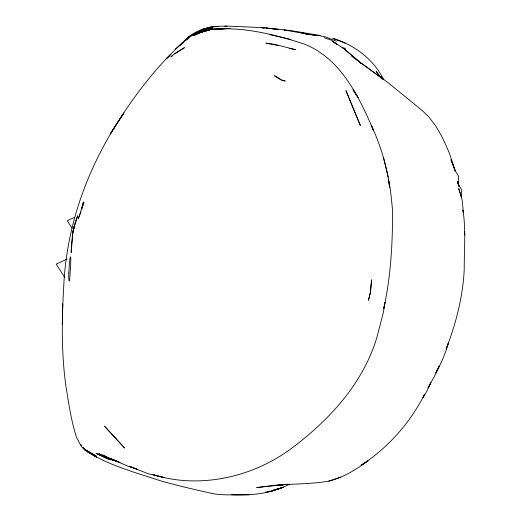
<?xml version="1.0" encoding="UTF-8"?>
<svg xmlns="http://www.w3.org/2000/svg" width="521" height="521" viewBox="0 0 521 521"><rect width="100%" height="100%" fill="white"/><g stroke="black" fill="none" stroke-linecap="round" stroke-linejoin="round"><path stroke-width="0.78" d="M83.367 447.695L85.398 450.072C80.651 447.363 79.283 441.788 76.528 437.445C71.208 420.883 68.752 403.586 65.978 386.458C61.309 353.472 61.745 319.946 63.712 286.758C66.395 224.505 88.765 163.991 123.978 112.933L110.348 133.871C131.123 100.012 154.926 67.281 184.76 40.84C191.943 33.37 202.141 30.166 212.151 28.766C199.269 29.736 188.022 36.639 179.354 45.861M62.286 324.518L62.787 303.873M72.686 234.991L71.162 252.581C71.768 240.057 72.608 227.436 77.668 215.798L72.81 231.923L74.62 224.981L72.823 233.395M82.377 207.469L83.406 202.05L81.413 209.676M383.73 308.562L385.026 302.271L383.358 312.496L377.009 336.918C363.463 382.987 329.617 419.783 291.942 448.06C253.154 477.21 199.856 489.356 153.037 474.638L164.656 477.692L147.808 473.609L129.208 466.21L136.593 469.017M383.743 308.653C390.854 276.508 392.606 243.34 392.606 210.491C391.466 200.097 390.757 189.651 388.484 179.413L389.662 187.723M81.667 208.914L83.914 202.018L78.222 218.859L79.934 214.789M80.221 214.111L81.016 211.93M446.093 349.044L448.366 343.092C445.468 353.531 441.105 363.502 435.856 372.958L439.17 366.172L434.586 376.038L428.112 387.845M446.354 348.412C456.077 323.131 462.948 296.56 464.231 269.455C464.139 249.715 466.041 229.644 462.961 210.087M428.06 387.878L430.841 382.675L426.608 391.603L423 397.757L424.635 394.137C410.327 422.681 387.956 447.923 361.092 465.279L368.334 460.577C356.364 469.499 343.476 477.457 328.855 481.117C309.871 484.471 290.555 483.586 271.441 485.696L273.792 485.259M183.086 42.722C190.224 33.253 201.751 28.349 213.291 27.059L203.17 29.091L200.266 30.544M182.194 43.744L189.103 36.353L180.481 44.734L183.418 42.201M170.901 54.314L166.954 58.254L169.826 55.447M180.162 45.334L184.76 40.84L188.732 38.007M175.401 48.941L190.211 36.17L198.775 31.82L190.211 36.17M185.183 40.684L187.534 38.658M172.757 55.467L170.875 56.952L174.281 53.819L184.46 47.645L174.646 53.982M189.292 37.134L190.666 36.405M193.415 34.94L192.041 35.675L194.698 33.767L197.733 32.706M196.847 33.11L200.285 31.286L205.313 30.062L200.761 31.651M200.383 30.505L203.17 29.091M231.187 494.683C251.122 495.842 271.877 493.621 289.702 484.1M74.614 217.303L67.307 220.696L72.054 228.198M67.17 259.022L56.216 264.108L64.838 277.752M204.493 29.743L212.457 28.473L204.493 29.743L198.599 31.651L205.775 29.306M328.855 481.117L340.708 477.138M267.703 491.837L271.942 491.075L283.404 487.246L273.245 490.163M283.404 487.246L272.034 490.671M202.949 29.163L211.884 26.525L226.29 26.05L265.697 27.75L277.517 29.521M267.774 491.739L270.119 491.062M273.31 485.351L271.741 485.715L274.053 485.279M213.844 26.871L218.514 26.447M208.947 30.179L203.223 31.442L193.955 35.395L203.223 31.442L208.947 30.179L202.317 31.24L195.655 33.37L204.545 30.674L209.338 30.283M265.599 492.156L271.942 491.075M270.666 485.793L256.697 487.558L287.853 484.25M206.316 30.798L202.317 31.24L195.889 33.793L202.317 31.24L209.058 30.322M271.441 485.696L287.859 484.243M209.475 30.231L207.931 30.283L200.585 32.53C206.707 29.925 213.33 28.753 219.966 29.052M224.74 26.31L227.071 26.258M219.803 29.13L212.666 29.254C243.6 26.636 274.378 34.464 303.639 43.81C340.597 58.059 359.021 96.561 373.603 130.706L371.212 125.138C380.441 144.845 386.869 166.03 389.682 187.619M342.076 47.808L345.527 48.323M247.547 494.69L249.162 494.696C237.817 494.605 226.453 495.484 215.153 494.038C197.081 490.3 179.152 485.937 161.341 481.098C136.32 472.69 109.736 465.982 87.352 451.564L96.548 457.184L85.034 450.437L82.826 447.461M313.186 35.252L318.552 35.532L325.417 36.802L336.455 41.237M264.772 28.062L261.77 27.828L264.186 28.023M266.27 28.18L290.314 30.485L320.122 35.474M265.795 28.154L278.676 29.183M313.18 35.317L315.459 35.532L284.687 30.029M266.166 28.101L270.021 28.473M289.331 48.446L295.778 49.69L274.691 44.396L265.86 43.139L278.598 45.548M281.659 80.345L285.261 81.022L281.965 80.065L274.417 75.688L281.001 79.921M307.116 34.099L301.835 32.914L309.389 34.653M269.624 34.575L291.057 39.485M117.023 461.007L107.58 458.76L96.138 453.394L107.58 458.76L116.352 460.935L106.825 457.679L98.853 453.719L106.825 457.679L115.616 460.688M309.383 34.627L307.872 34.269L309.318 34.673M116.88 461.052L113.168 460.102L102.591 454.963L113.168 460.102L119.96 462.615L111.448 458.942L128.14 466.269L137.329 469.297M324.075 37.707L331.571 40.241L337.361 44.585L332.372 41.276L343.515 48.336L360.35 62.5L388.412 82.943L422.349 110.654L428.796 116.815L435.465 125.6L440.857 134.705L444.726 142.52L449.415 153.2L455.211 170.823L458.662 176.372L458.122 183.249L457.685 181.295M345.416 43.119L332.906 38.411C354.547 44.897 373.59 59.361 383.795 79.7M283.932 29.71L285.234 30.394M351.59 56.079L379.516 76.548M343.515 48.336L357.647 60.605M83.881 448.379L84.851 449.428M381.548 78.723L376.169 71.234L379.802 76.528M80.827 444.713L81.569 445.755M353.056 89.801L358.168 97.681L353.082 89.905M382.355 79.068L380.753 76.392L382.375 79.153M458.324 184.095L461.378 189.403L461.339 196.827L462.199 200.624L463.371 212.575L462.935 210.184M353.525 109.221L360.363 125.476L345.951 90.563L353.218 108.485M458.154 184.043L459.027 186.505L457.757 181.438M388.334 177.472L383.397 157.173M457.725 182.05L457.939 183.431L457.712 181.836M464.478 231.956L464.784 234.847L464.491 231.637M68.798 272.997L68.687 276.312A12.12 0.781 -89 0 0 69.964 275.661L70.153 272.242A12.074 0.684 -86.1 0 0 70.713 257.263L70.511 256.801A12.172 0.814 -86.7 0 0 69.26 265.534L68.798 272.997M371.577 279.953L370.424 292.32L368.497 300.187L370.424 292.32L371.577 279.953M284.14 484.263L281.203 485.448L284.114 484.309M223.066 28.87L213.245 29.69L230.217 28.342L223.066 28.87M96.287 456.142L85.444 449.766L96.287 456.142M124.493 447.904L104.714 426.412L124.493 447.904M360.643 63.315L359.223 61.608L360.604 63.373M452.873 164.421L450.939 159.752L455.211 170.823L452.873 164.421M461.339 196.827L458.734 188.641L461.339 196.827"/></g></svg>
